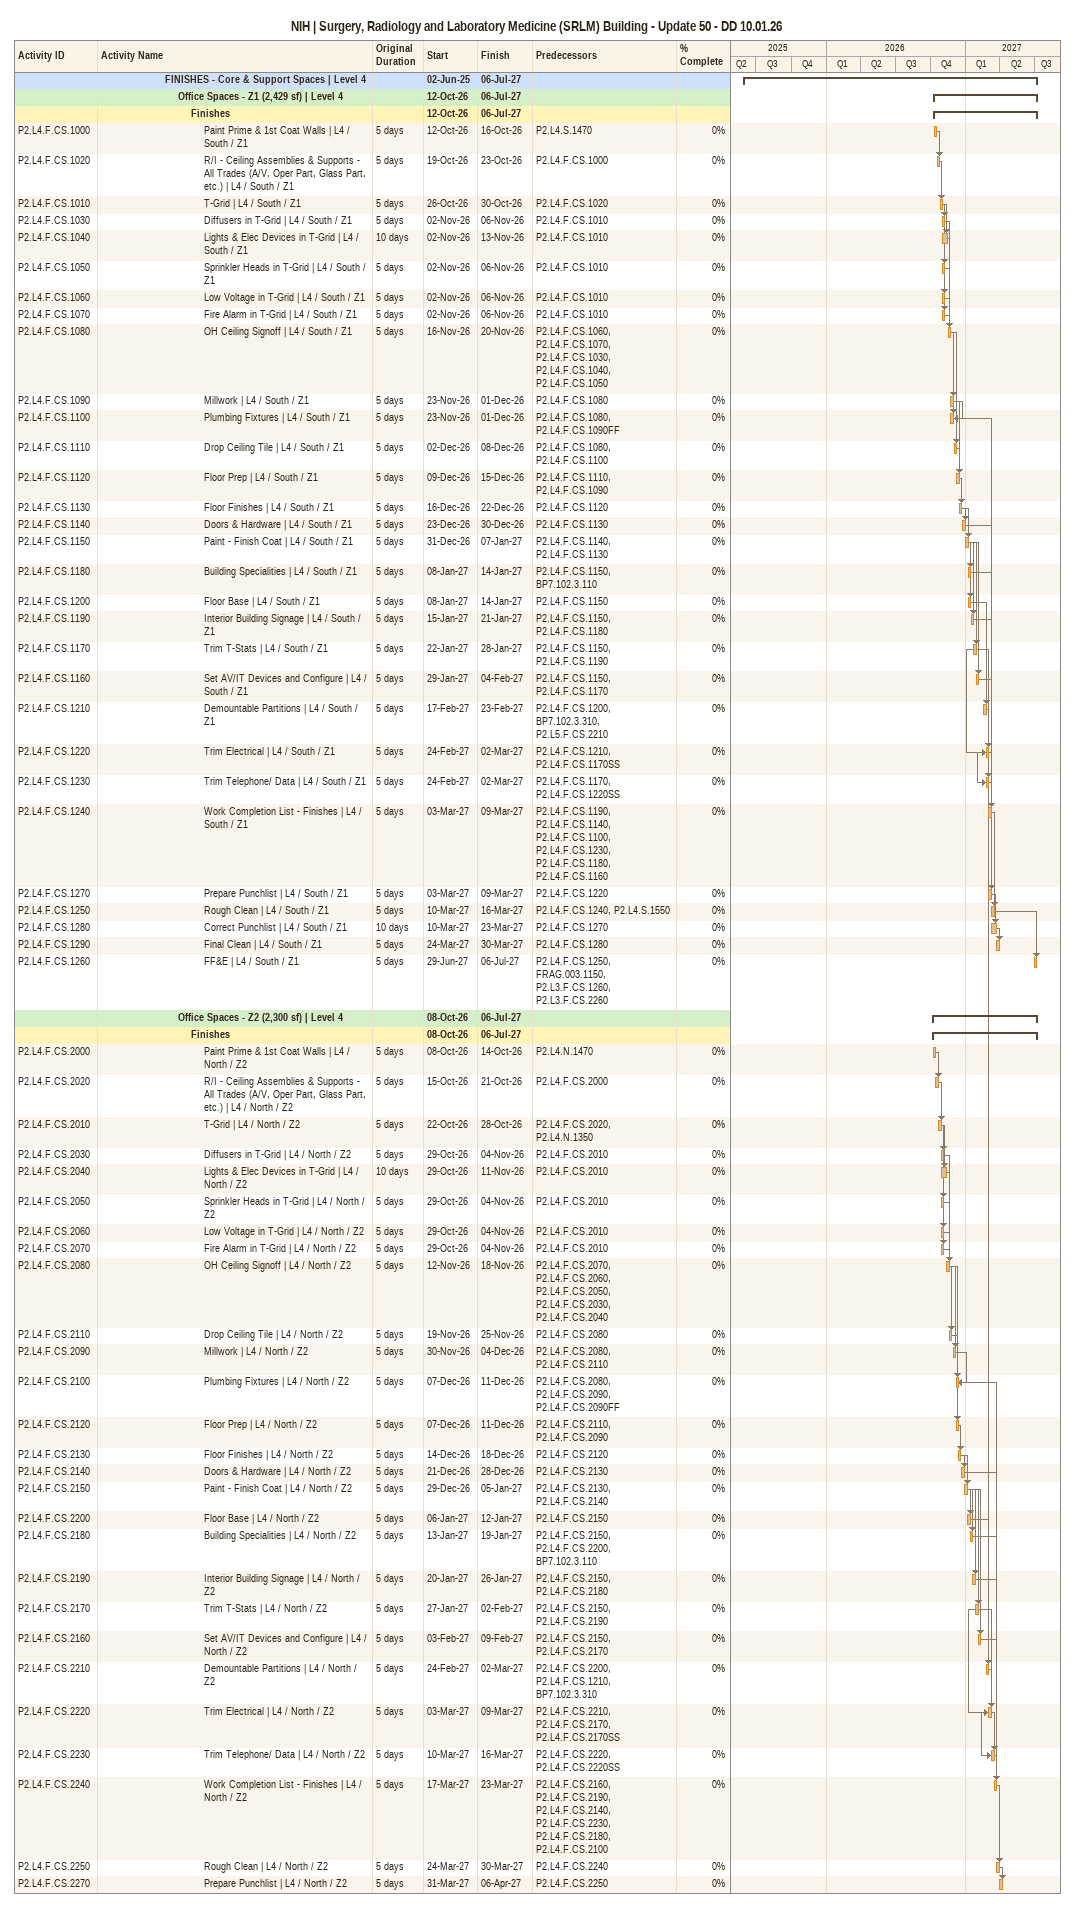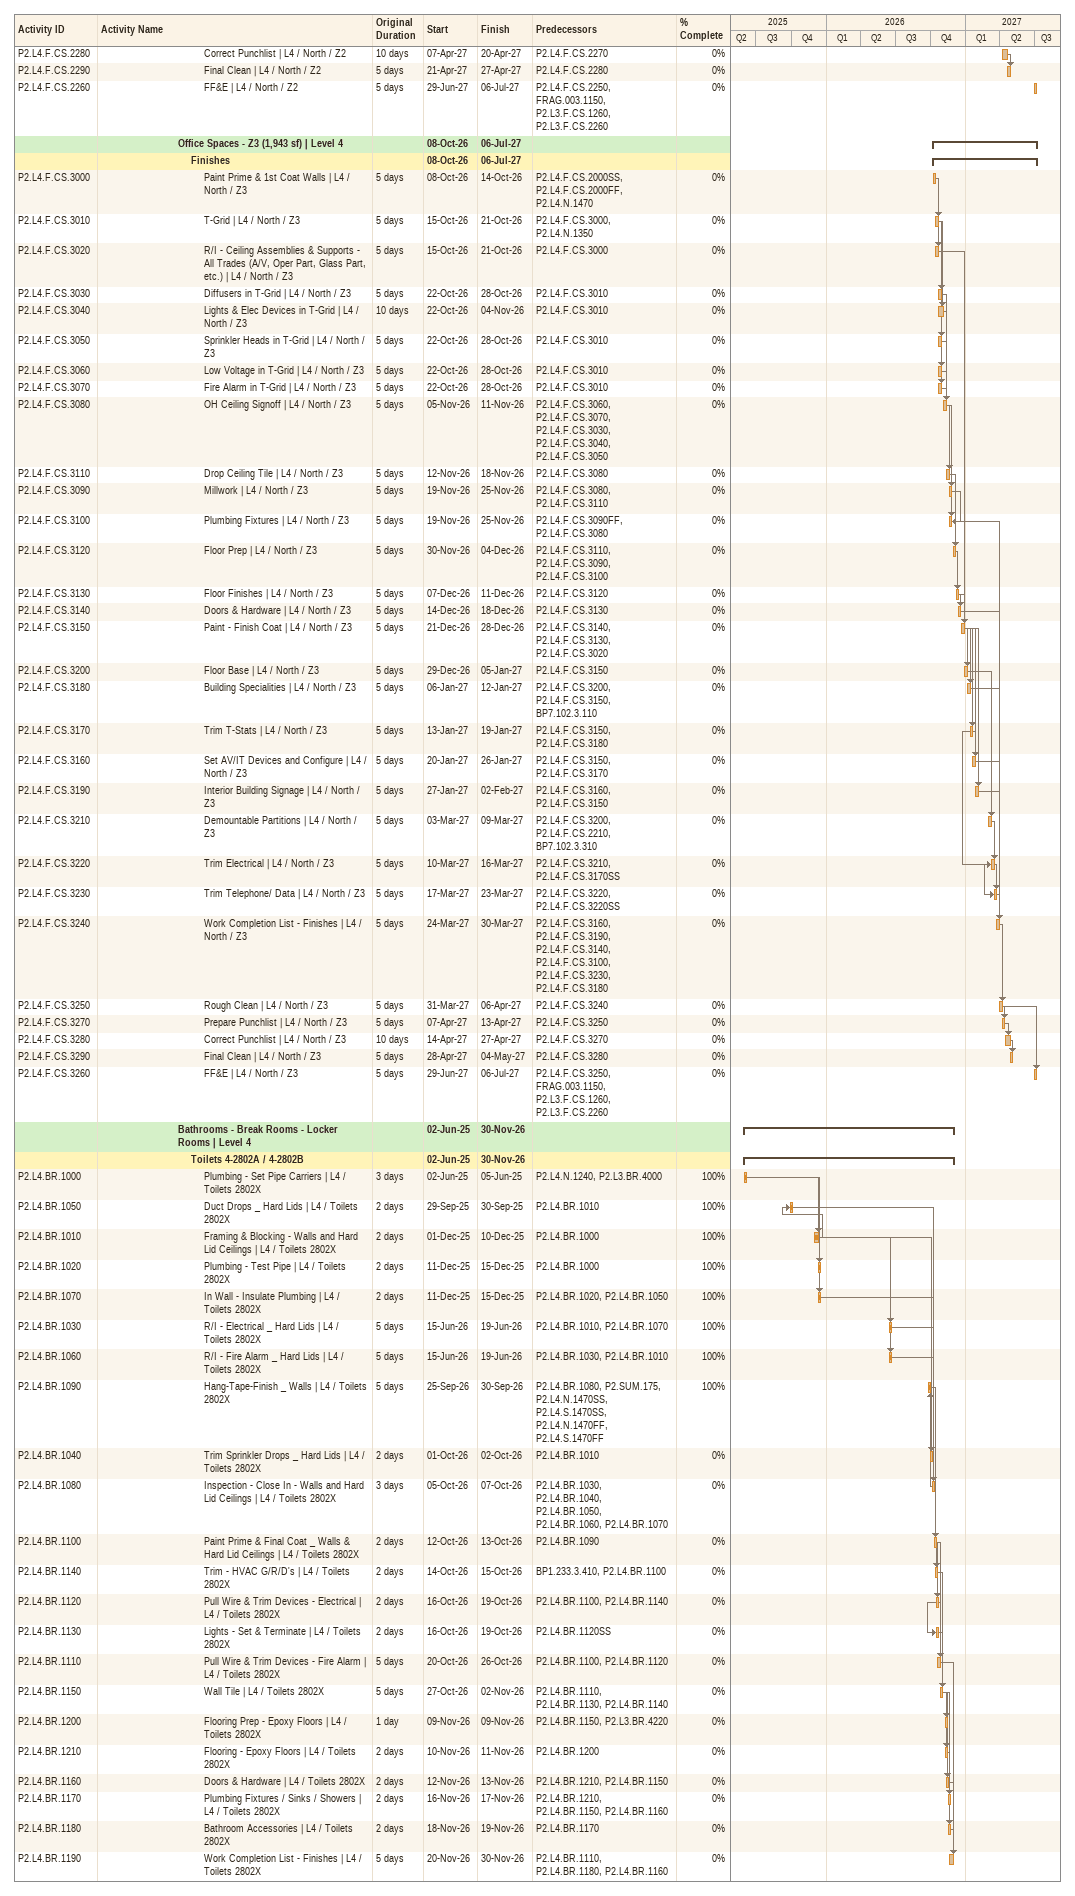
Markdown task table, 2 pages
NIH | Surgery, Radiology and Laboratory Medicine (SRLM) Building - Update 50 - DD 10.01.26

| ID | Level | Task | Original duration | Start | Finish | Predecessors | % complete |
|---|---|---|---|---|---|---|---|
|  | 6 | **FINISHES - Core & Support Spaces \| Level 4** |  | 2025-06-02 | 2027-07-06 |  |  |
|  | 7 | **Office Spaces - Z1 (2,429 sf) \| Level 4** |  | 2026-10-12 | 2027-07-06 |  |  |
|  | 8 | **Finishes** |  | 2026-10-12 | 2027-07-06 |  |  |
| P2.L4.F.CS.1000 | 9 | Paint Prime & 1st Coat Walls \| L4 / South / Z1 | 5d | 2026-10-12 | 2026-10-16 | P2.L4.S.1470 | 0 |
| P2.L4.F.CS.1020 | 9 | R/I - Ceiling Assemblies & Supports - All Trades (A/V, Oper Part, Glass Part, etc.) \| L4 / South / Z1 | 5d | 2026-10-19 | 2026-10-23 | P2.L4.F.CS.1000 | 0 |
| P2.L4.F.CS.1010 | 9 | T-Grid \| L4 / South / Z1 | 5d | 2026-10-26 | 2026-10-30 | P2.L4.F.CS.1020 | 0 |
| P2.L4.F.CS.1030 | 9 | Diffusers in T-Grid \| L4 / South / Z1 | 5d | 2026-11-02 | 2026-11-06 | P2.L4.F.CS.1010 | 0 |
| P2.L4.F.CS.1040 | 9 | Lights & Elec Devices in T-Grid \| L4 / South / Z1 | 10d | 2026-11-02 | 2026-11-13 | P2.L4.F.CS.1010 | 0 |
| P2.L4.F.CS.1050 | 9 | Sprinkler Heads in T-Grid \| L4 / South / Z1 | 5d | 2026-11-02 | 2026-11-06 | P2.L4.F.CS.1010 | 0 |
| P2.L4.F.CS.1060 | 9 | Low Voltage in T-Grid \| L4 / South / Z1 | 5d | 2026-11-02 | 2026-11-06 | P2.L4.F.CS.1010 | 0 |
| P2.L4.F.CS.1070 | 9 | Fire Alarm in T-Grid \| L4 / South / Z1 | 5d | 2026-11-02 | 2026-11-06 | P2.L4.F.CS.1010 | 0 |
| P2.L4.F.CS.1080 | 9 | OH Ceiling Signoff \| L4 / South / Z1 | 5d | 2026-11-16 | 2026-11-20 | P2.L4.F.CS.1060, P2.L4.F.CS.1070, P2.L4.F.CS.1030, P2.L4.F.CS.1040, P2.L4.F.CS.1050 | 0 |
| P2.L4.F.CS.1090 | 9 | Millwork \| L4 / South / Z1 | 5d | 2026-11-23 | 2026-12-01 | P2.L4.F.CS.1080 | 0 |
| P2.L4.F.CS.1100 | 9 | Plumbing Fixtures \| L4 / South / Z1 | 5d | 2026-11-23 | 2026-12-01 | P2.L4.F.CS.1080, P2.L4.F.CS.1090FF | 0 |
| P2.L4.F.CS.1110 | 9 | Drop Ceiling Tile \| L4 / South / Z1 | 5d | 2026-12-02 | 2026-12-08 | P2.L4.F.CS.1080, P2.L4.F.CS.1100 | 0 |
| P2.L4.F.CS.1120 | 9 | Floor Prep \| L4 / South / Z1 | 5d | 2026-12-09 | 2026-12-15 | P2.L4.F.CS.1110, P2.L4.F.CS.1090 | 0 |
| P2.L4.F.CS.1130 | 9 | Floor Finishes \| L4 / South / Z1 | 5d | 2026-12-16 | 2026-12-22 | P2.L4.F.CS.1120 | 0 |
| P2.L4.F.CS.1140 | 9 | Doors & Hardware \| L4 / South / Z1 | 5d | 2026-12-23 | 2026-12-30 | P2.L4.F.CS.1130 | 0 |
| P2.L4.F.CS.1150 | 9 | Paint - Finish Coat \| L4 / South / Z1 | 5d | 2026-12-31 | 2027-01-07 | P2.L4.F.CS.1140, P2.L4.F.CS.1130 | 0 |
| P2.L4.F.CS.1180 | 9 | Building Specialities \| L4 / South / Z1 | 5d | 2027-01-08 | 2027-01-14 | P2.L4.F.CS.1150, BP7.102.3.110 | 0 |
| P2.L4.F.CS.1200 | 9 | Floor Base \| L4 / South / Z1 | 5d | 2027-01-08 | 2027-01-14 | P2.L4.F.CS.1150 | 0 |
| P2.L4.F.CS.1190 | 9 | Interior Building Signage \| L4 / South / Z1 | 5d | 2027-01-15 | 2027-01-21 | P2.L4.F.CS.1150, P2.L4.F.CS.1180 | 0 |
| P2.L4.F.CS.1170 | 9 | Trim T-Stats \| L4 / South / Z1 | 5d | 2027-01-22 | 2027-01-28 | P2.L4.F.CS.1150, P2.L4.F.CS.1190 | 0 |
| P2.L4.F.CS.1160 | 9 | Set AV/IT Devices and Configure \| L4 / South / Z1 | 5d | 2027-01-29 | 2027-02-04 | P2.L4.F.CS.1150, P2.L4.F.CS.1170 | 0 |
| P2.L4.F.CS.1210 | 9 | Demountable Partitions \| L4 / South / Z1 | 5d | 2027-02-17 | 2027-02-23 | P2.L4.F.CS.1200, BP7.102.3.310, P2.L5.F.CS.2210 | 0 |
| P2.L4.F.CS.1220 | 9 | Trim Electrical \| L4 / South / Z1 | 5d | 2027-02-24 | 2027-03-02 | P2.L4.F.CS.1210, P2.L4.F.CS.1170SS | 0 |
| P2.L4.F.CS.1230 | 9 | Trim Telephone/ Data \| L4 / South / Z1 | 5d | 2027-02-24 | 2027-03-02 | P2.L4.F.CS.1170, P2.L4.F.CS.1220SS | 0 |
| P2.L4.F.CS.1240 | 9 | Work Completion List - Finishes \| L4 / South / Z1 | 5d | 2027-03-03 | 2027-03-09 | P2.L4.F.CS.1190, P2.L4.F.CS.1140, P2.L4.F.CS.1100, P2.L4.F.CS.1230, P2.L4.F.CS.1180, P2.L4.F.CS.1160 | 0 |
| P2.L4.F.CS.1270 | 9 | Prepare Punchlist \| L4 / South / Z1 | 5d | 2027-03-03 | 2027-03-09 | P2.L4.F.CS.1220 | 0 |
| P2.L4.F.CS.1250 | 9 | Rough Clean \| L4 / South / Z1 | 5d | 2027-03-10 | 2027-03-16 | P2.L4.F.CS.1240, P2.L4.S.1550 | 0 |
| P2.L4.F.CS.1280 | 9 | Correct Punchlist \| L4 / South / Z1 | 10d | 2027-03-10 | 2027-03-23 | P2.L4.F.CS.1270 | 0 |
| P2.L4.F.CS.1290 | 9 | Final Clean \| L4 / South / Z1 | 5d | 2027-03-24 | 2027-03-30 | P2.L4.F.CS.1280 | 0 |
| P2.L4.F.CS.1260 | 9 | FF&E \| L4 / South / Z1 | 5d | 2027-06-29 | 2027-07-06 | P2.L4.F.CS.1250, FRAG.003.1150, P2.L3.F.CS.1260, P2.L3.F.CS.2260 | 0 |
|  | 7 | **Office Spaces - Z2 (2,300 sf) \| Level 4** |  | 2026-10-08 | 2027-07-06 |  |  |
|  | 8 | **Finishes** |  | 2026-10-08 | 2027-07-06 |  |  |
| P2.L4.F.CS.2000 | 9 | Paint Prime & 1st Coat Walls \| L4 / North / Z2 | 5d | 2026-10-08 | 2026-10-14 | P2.L4.N.1470 | 0 |
| P2.L4.F.CS.2020 | 9 | R/I - Ceiling Assemblies & Supports - All Trades (A/V, Oper Part, Glass Part, etc.) \| L4 / North / Z2 | 5d | 2026-10-15 | 2026-10-21 | P2.L4.F.CS.2000 | 0 |
| P2.L4.F.CS.2010 | 9 | T-Grid \| L4 / North / Z2 | 5d | 2026-10-22 | 2026-10-28 | P2.L4.F.CS.2020, P2.L4.N.1350 | 0 |
| P2.L4.F.CS.2030 | 9 | Diffusers in T-Grid \| L4 / North / Z2 | 5d | 2026-10-29 | 2026-11-04 | P2.L4.F.CS.2010 | 0 |
| P2.L4.F.CS.2040 | 9 | Lights & Elec Devices in T-Grid \| L4 / North / Z2 | 10d | 2026-10-29 | 2026-11-11 | P2.L4.F.CS.2010 | 0 |
| P2.L4.F.CS.2050 | 9 | Sprinkler Heads in T-Grid \| L4 / North / Z2 | 5d | 2026-10-29 | 2026-11-04 | P2.L4.F.CS.2010 | 0 |
| P2.L4.F.CS.2060 | 9 | Low Voltage in T-Grid \| L4 / North / Z2 | 5d | 2026-10-29 | 2026-11-04 | P2.L4.F.CS.2010 | 0 |
| P2.L4.F.CS.2070 | 9 | Fire Alarm in T-Grid \| L4 / North / Z2 | 5d | 2026-10-29 | 2026-11-04 | P2.L4.F.CS.2010 | 0 |
| P2.L4.F.CS.2080 | 9 | OH Ceiling Signoff \| L4 / North / Z2 | 5d | 2026-11-12 | 2026-11-18 | P2.L4.F.CS.2070, P2.L4.F.CS.2060, P2.L4.F.CS.2050, P2.L4.F.CS.2030, P2.L4.F.CS.2040 | 0 |
| P2.L4.F.CS.2110 | 9 | Drop Ceiling Tile \| L4 / North / Z2 | 5d | 2026-11-19 | 2026-11-25 | P2.L4.F.CS.2080 | 0 |
| P2.L4.F.CS.2090 | 9 | Millwork \| L4 / North / Z2 | 5d | 2026-11-30 | 2026-12-04 | P2.L4.F.CS.2080, P2.L4.F.CS.2110 | 0 |
| P2.L4.F.CS.2100 | 9 | Plumbing Fixtures \| L4 / North / Z2 | 5d | 2026-12-07 | 2026-12-11 | P2.L4.F.CS.2080, P2.L4.F.CS.2090, P2.L4.F.CS.2090FF | 0 |
| P2.L4.F.CS.2120 | 9 | Floor Prep \| L4 / North / Z2 | 5d | 2026-12-07 | 2026-12-11 | P2.L4.F.CS.2110, P2.L4.F.CS.2090 | 0 |
| P2.L4.F.CS.2130 | 9 | Floor Finishes \| L4 / North / Z2 | 5d | 2026-12-14 | 2026-12-18 | P2.L4.F.CS.2120 | 0 |
| P2.L4.F.CS.2140 | 9 | Doors & Hardware \| L4 / North / Z2 | 5d | 2026-12-21 | 2026-12-28 | P2.L4.F.CS.2130 | 0 |
| P2.L4.F.CS.2150 | 9 | Paint - Finish Coat \| L4 / North / Z2 | 5d | 2026-12-29 | 2027-01-05 | P2.L4.F.CS.2130, P2.L4.F.CS.2140 | 0 |
| P2.L4.F.CS.2200 | 9 | Floor Base \| L4 / North / Z2 | 5d | 2027-01-06 | 2027-01-12 | P2.L4.F.CS.2150 | 0 |
| P2.L4.F.CS.2180 | 9 | Building Specialities \| L4 / North / Z2 | 5d | 2027-01-13 | 2027-01-19 | P2.L4.F.CS.2150, P2.L4.F.CS.2200, BP7.102.3.110 | 0 |
| P2.L4.F.CS.2190 | 9 | Interior Building Signage \| L4 / North / Z2 | 5d | 2027-01-20 | 2027-01-26 | P2.L4.F.CS.2150, P2.L4.F.CS.2180 | 0 |
| P2.L4.F.CS.2170 | 9 | Trim T-Stats \| L4 / North / Z2 | 5d | 2027-01-27 | 2027-02-02 | P2.L4.F.CS.2150, P2.L4.F.CS.2190 | 0 |
| P2.L4.F.CS.2160 | 9 | Set AV/IT Devices and Configure \| L4 / North / Z2 | 5d | 2027-02-03 | 2027-02-09 | P2.L4.F.CS.2150, P2.L4.F.CS.2170 | 0 |
| P2.L4.F.CS.2210 | 9 | Demountable Partitions \| L4 / North / Z2 | 5d | 2027-02-24 | 2027-03-02 | P2.L4.F.CS.2200, P2.L4.F.CS.1210, BP7.102.3.310 | 0 |
| P2.L4.F.CS.2220 | 9 | Trim Electrical \| L4 / North / Z2 | 5d | 2027-03-03 | 2027-03-09 | P2.L4.F.CS.2210, P2.L4.F.CS.2170, P2.L4.F.CS.2170SS | 0 |
| P2.L4.F.CS.2230 | 9 | Trim Telephone/ Data \| L4 / North / Z2 | 5d | 2027-03-10 | 2027-03-16 | P2.L4.F.CS.2220, P2.L4.F.CS.2220SS | 0 |
| P2.L4.F.CS.2240 | 9 | Work Completion List - Finishes \| L4 / North / Z2 | 5d | 2027-03-17 | 2027-03-23 | P2.L4.F.CS.2160, P2.L4.F.CS.2190, P2.L4.F.CS.2140, P2.L4.F.CS.2230, P2.L4.F.CS.2180, P2.L4.F.CS.2100 | 0 |
| P2.L4.F.CS.2250 | 9 | Rough Clean \| L4 / North / Z2 | 5d | 2027-03-24 | 2027-03-30 | P2.L4.F.CS.2240 | 0 |
| P2.L4.F.CS.2270 | 9 | Prepare Punchlist \| L4 / North / Z2 | 5d | 2027-03-31 | 2027-04-06 | P2.L4.F.CS.2250 | 0 |
| P2.L4.F.CS.2280 | 9 | Correct Punchlist \| L4 / North / Z2 | 10d | 2027-04-07 | 2027-04-20 | P2.L4.F.CS.2270 | 0 |
| P2.L4.F.CS.2290 | 9 | Final Clean \| L4 / North / Z2 | 5d | 2027-04-21 | 2027-04-27 | P2.L4.F.CS.2280 | 0 |
| P2.L4.F.CS.2260 | 9 | FF&E \| L4 / North / Z2 | 5d | 2027-06-29 | 2027-07-06 | P2.L4.F.CS.2250, FRAG.003.1150, P2.L3.F.CS.1260, P2.L3.F.CS.2260 | 0 |
|  | 7 | **Office Spaces - Z3 (1,943 sf) \| Level 4** |  | 2026-10-08 | 2027-07-06 |  |  |
|  | 8 | **Finishes** |  | 2026-10-08 | 2027-07-06 |  |  |
| P2.L4.F.CS.3000 | 9 | Paint Prime & 1st Coat Walls \| L4 / North / Z3 | 5d | 2026-10-08 | 2026-10-14 | P2.L4.F.CS.2000SS, P2.L4.F.CS.2000FF, P2.L4.N.1470 | 0 |
| P2.L4.F.CS.3010 | 9 | T-Grid \| L4 / North / Z3 | 5d | 2026-10-15 | 2026-10-21 | P2.L4.F.CS.3000, P2.L4.N.1350 | 0 |
| P2.L4.F.CS.3020 | 9 | R/I - Ceiling Assemblies & Supports - All Trades (A/V, Oper Part, Glass Part, etc.) \| L4 / North / Z3 | 5d | 2026-10-15 | 2026-10-21 | P2.L4.F.CS.3000 | 0 |
| P2.L4.F.CS.3030 | 9 | Diffusers in T-Grid \| L4 / North / Z3 | 5d | 2026-10-22 | 2026-10-28 | P2.L4.F.CS.3010 | 0 |
| P2.L4.F.CS.3040 | 9 | Lights & Elec Devices in T-Grid \| L4 / North / Z3 | 10d | 2026-10-22 | 2026-11-04 | P2.L4.F.CS.3010 | 0 |
| P2.L4.F.CS.3050 | 9 | Sprinkler Heads in T-Grid \| L4 / North / Z3 | 5d | 2026-10-22 | 2026-10-28 | P2.L4.F.CS.3010 | 0 |
| P2.L4.F.CS.3060 | 9 | Low Voltage in T-Grid \| L4 / North / Z3 | 5d | 2026-10-22 | 2026-10-28 | P2.L4.F.CS.3010 | 0 |
| P2.L4.F.CS.3070 | 9 | Fire Alarm in T-Grid \| L4 / North / Z3 | 5d | 2026-10-22 | 2026-10-28 | P2.L4.F.CS.3010 | 0 |
| P2.L4.F.CS.3080 | 9 | OH Ceiling Signoff \| L4 / North / Z3 | 5d | 2026-11-05 | 2026-11-11 | P2.L4.F.CS.3060, P2.L4.F.CS.3070, P2.L4.F.CS.3030, P2.L4.F.CS.3040, P2.L4.F.CS.3050 | 0 |
| P2.L4.F.CS.3110 | 9 | Drop Ceiling Tile \| L4 / North / Z3 | 5d | 2026-11-12 | 2026-11-18 | P2.L4.F.CS.3080 | 0 |
| P2.L4.F.CS.3090 | 9 | Millwork \| L4 / North / Z3 | 5d | 2026-11-19 | 2026-11-25 | P2.L4.F.CS.3080, P2.L4.F.CS.3110 | 0 |
| P2.L4.F.CS.3100 | 9 | Plumbing Fixtures \| L4 / North / Z3 | 5d | 2026-11-19 | 2026-11-25 | P2.L4.F.CS.3090FF, P2.L4.F.CS.3080 | 0 |
| P2.L4.F.CS.3120 | 9 | Floor Prep \| L4 / North / Z3 | 5d | 2026-11-30 | 2026-12-04 | P2.L4.F.CS.3110, P2.L4.F.CS.3090, P2.L4.F.CS.3100 | 0 |
| P2.L4.F.CS.3130 | 9 | Floor Finishes \| L4 / North / Z3 | 5d | 2026-12-07 | 2026-12-11 | P2.L4.F.CS.3120 | 0 |
| P2.L4.F.CS.3140 | 9 | Doors & Hardware \| L4 / North / Z3 | 5d | 2026-12-14 | 2026-12-18 | P2.L4.F.CS.3130 | 0 |
| P2.L4.F.CS.3150 | 9 | Paint - Finish Coat \| L4 / North / Z3 | 5d | 2026-12-21 | 2026-12-28 | P2.L4.F.CS.3140, P2.L4.F.CS.3130, P2.L4.F.CS.3020 | 0 |
| P2.L4.F.CS.3200 | 9 | Floor Base \| L4 / North / Z3 | 5d | 2026-12-29 | 2027-01-05 | P2.L4.F.CS.3150 | 0 |
| P2.L4.F.CS.3180 | 9 | Building Specialities \| L4 / North / Z3 | 5d | 2027-01-06 | 2027-01-12 | P2.L4.F.CS.3200, P2.L4.F.CS.3150, BP7.102.3.110 | 0 |
| P2.L4.F.CS.3170 | 9 | Trim T-Stats \| L4 / North / Z3 | 5d | 2027-01-13 | 2027-01-19 | P2.L4.F.CS.3150, P2.L4.F.CS.3180 | 0 |
| P2.L4.F.CS.3160 | 9 | Set AV/IT Devices and Configure \| L4 / North / Z3 | 5d | 2027-01-20 | 2027-01-26 | P2.L4.F.CS.3150, P2.L4.F.CS.3170 | 0 |
| P2.L4.F.CS.3190 | 9 | Interior Building Signage \| L4 / North / Z3 | 5d | 2027-01-27 | 2027-02-02 | P2.L4.F.CS.3160, P2.L4.F.CS.3150 | 0 |
| P2.L4.F.CS.3210 | 9 | Demountable Partitions \| L4 / North / Z3 | 5d | 2027-03-03 | 2027-03-09 | P2.L4.F.CS.3200, P2.L4.F.CS.2210, BP7.102.3.310 | 0 |
| P2.L4.F.CS.3220 | 9 | Trim Electrical \| L4 / North / Z3 | 5d | 2027-03-10 | 2027-03-16 | P2.L4.F.CS.3210, P2.L4.F.CS.3170SS | 0 |
| P2.L4.F.CS.3230 | 9 | Trim Telephone/ Data \| L4 / North / Z3 | 5d | 2027-03-17 | 2027-03-23 | P2.L4.F.CS.3220, P2.L4.F.CS.3220SS | 0 |
| P2.L4.F.CS.3240 | 9 | Work Completion List - Finishes \| L4 / North / Z3 | 5d | 2027-03-24 | 2027-03-30 | P2.L4.F.CS.3160, P2.L4.F.CS.3190, P2.L4.F.CS.3140, P2.L4.F.CS.3100, P2.L4.F.CS.3230, P2.L4.F.CS.3180 | 0 |
| P2.L4.F.CS.3250 | 9 | Rough Clean \| L4 / North / Z3 | 5d | 2027-03-31 | 2027-04-06 | P2.L4.F.CS.3240 | 0 |
| P2.L4.F.CS.3270 | 9 | Prepare Punchlist \| L4 / North / Z3 | 5d | 2027-04-07 | 2027-04-13 | P2.L4.F.CS.3250 | 0 |
| P2.L4.F.CS.3280 | 9 | Correct Punchlist \| L4 / North / Z3 | 10d | 2027-04-14 | 2027-04-27 | P2.L4.F.CS.3270 | 0 |
| P2.L4.F.CS.3290 | 9 | Final Clean \| L4 / North / Z3 | 5d | 2027-04-28 | 2027-05-04 | P2.L4.F.CS.3280 | 0 |
| P2.L4.F.CS.3260 | 9 | FF&E \| L4 / North / Z3 | 5d | 2027-06-29 | 2027-07-06 | P2.L4.F.CS.3250, FRAG.003.1150, P2.L3.F.CS.1260, P2.L3.F.CS.2260 | 0 |
|  | 7 | **Bathrooms - Break Rooms - Locker Rooms \| Level 4** |  | 2025-06-02 | 2026-11-30 |  |  |
|  | 8 | **Toilets 4-2802A / 4-2802B** |  | 2025-06-02 | 2026-11-30 |  |  |
| P2.L4.BR.1000 | 9 | Plumbing - Set Pipe Carriers \| L4 / Toilets 2802X | 3d | 2025-06-02 | 2025-06-05 | P2.L4.N.1240, P2.L3.BR.4000 | 100 |
| P2.L4.BR.1050 | 9 | Duct Drops _ Hard Lids \| L4 / Toilets 2802X | 2d | 2025-09-29 | 2025-09-30 | P2.L4.BR.1010 | 100 |
| P2.L4.BR.1010 | 9 | Framing & Blocking - Walls and Hard Lid Ceilings \| L4 / Toilets 2802X | 2d | 2025-12-01 | 2025-12-10 | P2.L4.BR.1000 | 100 |
| P2.L4.BR.1020 | 9 | Plumbing - Test Pipe \| L4 / Toilets 2802X | 2d | 2025-12-11 | 2025-12-15 | P2.L4.BR.1000 | 100 |
| P2.L4.BR.1070 | 9 | In Wall - Insulate Plumbing \| L4 / Toilets 2802X | 2d | 2025-12-11 | 2025-12-15 | P2.L4.BR.1020, P2.L4.BR.1050 | 100 |
| P2.L4.BR.1030 | 9 | R/I - Electrical _ Hard Lids \| L4 / Toilets 2802X | 5d | 2026-06-15 | 2026-06-19 | P2.L4.BR.1010, P2.L4.BR.1070 | 100 |
| P2.L4.BR.1060 | 9 | R/I - Fire Alarm _ Hard Lids \| L4 / Toilets 2802X | 5d | 2026-06-15 | 2026-06-19 | P2.L4.BR.1030, P2.L4.BR.1010 | 100 |
| P2.L4.BR.1090 | 9 | Hang-Tape-Finish _ Walls \| L4 / Toilets 2802X | 5d | 2026-09-25 | 2026-09-30 | P2.L4.BR.1080, P2.SUM.175, P2.L4.N.1470SS, P2.L4.S.1470SS, P2.L4.N.1470FF, P2.L4.S.1470FF | 100 |
| P2.L4.BR.1040 | 9 | Trim Sprinkler Drops _ Hard Lids \| L4 / Toilets 2802X | 2d | 2026-10-01 | 2026-10-02 | P2.L4.BR.1010 | 0 |
| P2.L4.BR.1080 | 9 | Inspection - Close In - Walls and Hard Lid Ceilings \| L4 / Toilets 2802X | 3d | 2026-10-05 | 2026-10-07 | P2.L4.BR.1030, P2.L4.BR.1040, P2.L4.BR.1050, P2.L4.BR.1060, P2.L4.BR.1070 | 0 |
| P2.L4.BR.1100 | 9 | Paint Prime & Final Coat _ Walls & Hard Lid Ceilings \| L4 / Toilets 2802X | 2d | 2026-10-12 | 2026-10-13 | P2.L4.BR.1090 | 0 |
| P2.L4.BR.1140 | 9 | Trim - HVAC G/R/D's \| L4 / Toilets 2802X | 2d | 2026-10-14 | 2026-10-15 | BP1.233.3.410, P2.L4.BR.1100 | 0 |
| P2.L4.BR.1120 | 9 | Pull Wire & Trim Devices - Electrical \| L4 / Toilets 2802X | 2d | 2026-10-16 | 2026-10-19 | P2.L4.BR.1100, P2.L4.BR.1140 | 0 |
| P2.L4.BR.1130 | 9 | Lights - Set & Terminate \| L4 / Toilets 2802X | 2d | 2026-10-16 | 2026-10-19 | P2.L4.BR.1120SS | 0 |
| P2.L4.BR.1110 | 9 | Pull Wire & Trim Devices - Fire Alarm \| L4 / Toilets 2802X | 5d | 2026-10-20 | 2026-10-26 | P2.L4.BR.1100, P2.L4.BR.1120 | 0 |
| P2.L4.BR.1150 | 9 | Wall Tile \| L4 / Toilets 2802X | 5d | 2026-10-27 | 2026-11-02 | P2.L4.BR.1110, P2.L4.BR.1130, P2.L4.BR.1140 | 0 |
| P2.L4.BR.1200 | 9 | Flooring Prep - Epoxy Floors \| L4 / Toilets 2802X | 1d | 2026-11-09 | 2026-11-09 | P2.L4.BR.1150, P2.L3.BR.4220 | 0 |
| P2.L4.BR.1210 | 9 | Flooring - Epoxy Floors \| L4 / Toilets 2802X | 2d | 2026-11-10 | 2026-11-11 | P2.L4.BR.1200 | 0 |
| P2.L4.BR.1160 | 9 | Doors & Hardware \| L4 / Toilets 2802X | 2d | 2026-11-12 | 2026-11-13 | P2.L4.BR.1210, P2.L4.BR.1150 | 0 |
| P2.L4.BR.1170 | 9 | Plumbing Fixtures / Sinks / Showers \| L4 / Toilets 2802X | 2d | 2026-11-16 | 2026-11-17 | P2.L4.BR.1210, P2.L4.BR.1150, P2.L4.BR.1160 | 0 |
| P2.L4.BR.1180 | 9 | Bathroom Accessories \| L4 / Toilets 2802X | 2d | 2026-11-18 | 2026-11-19 | P2.L4.BR.1170 | 0 |
| P2.L4.BR.1190 | 9 | Work Completion List - Finishes \| L4 / Toilets 2802X | 5d | 2026-11-20 | 2026-11-30 | P2.L4.BR.1110, P2.L4.BR.1180, P2.L4.BR.1160 | 0 |
